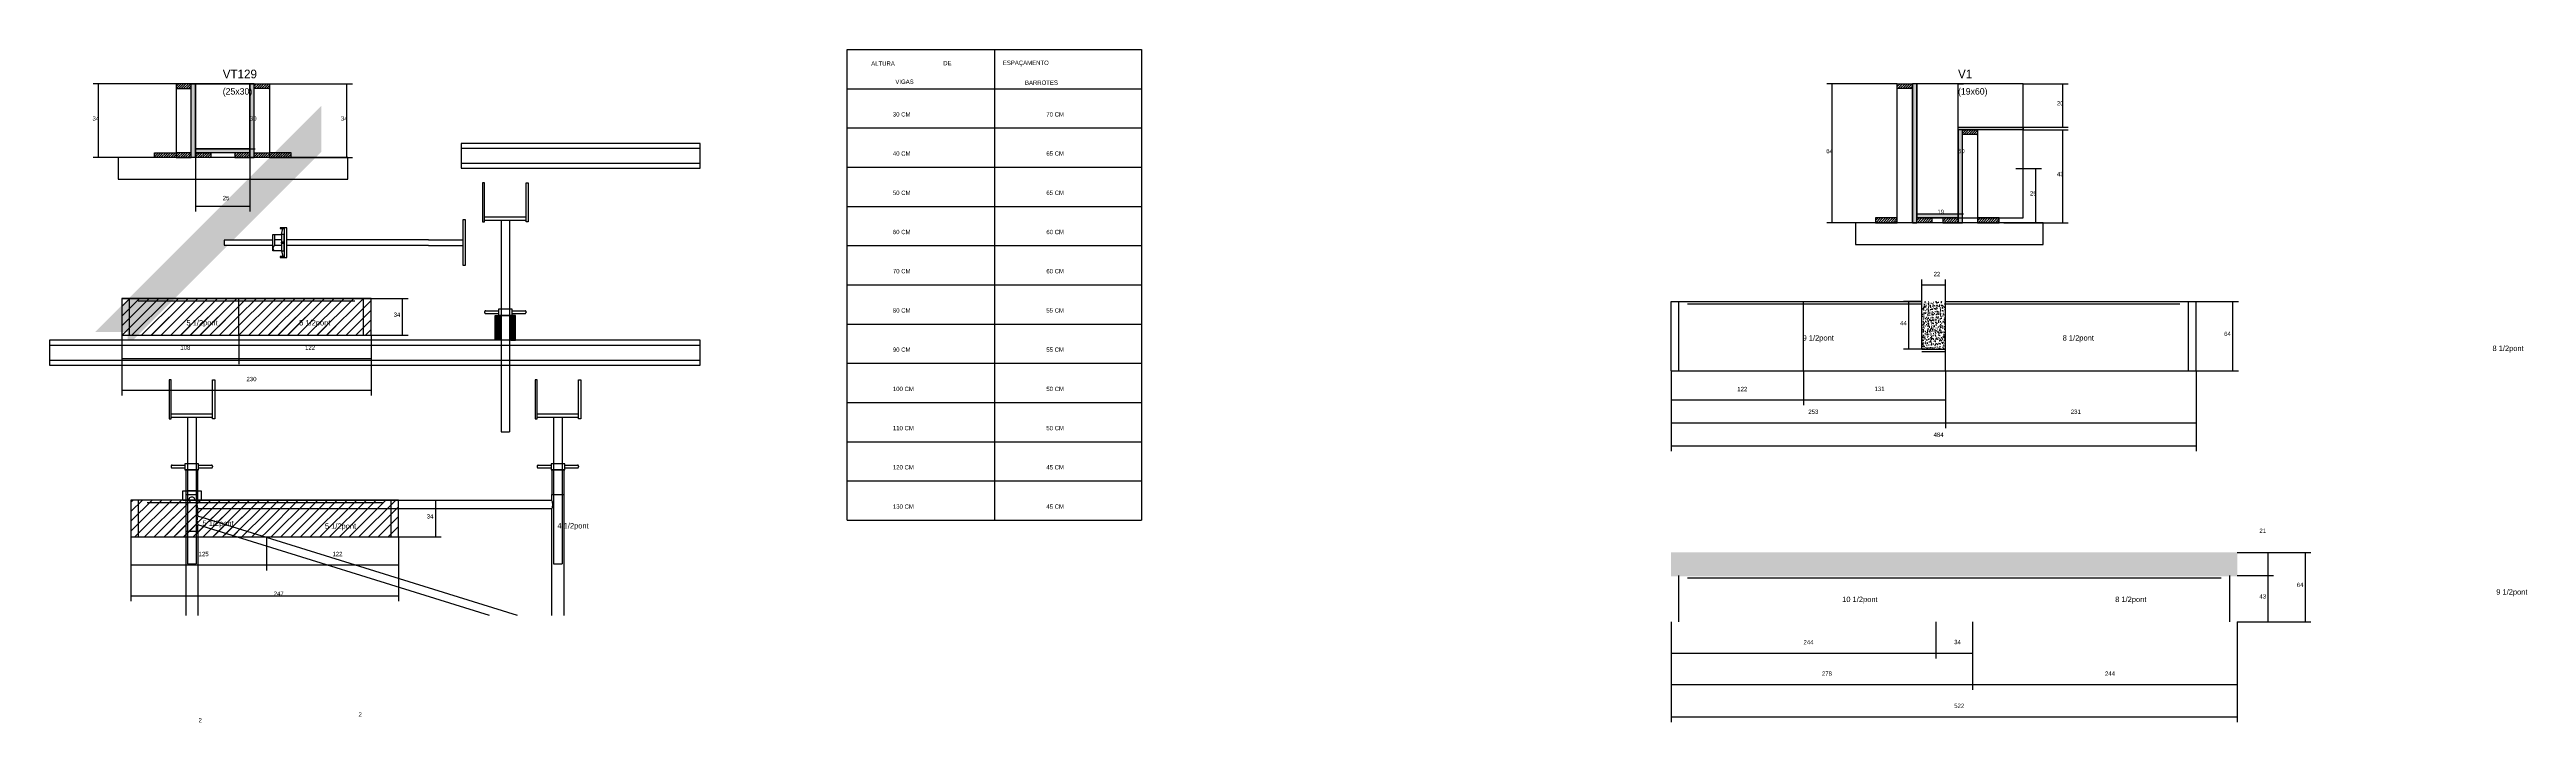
# Model space of a CAD drawing. Header units: metres. Extents: x -2848 to 21926, y -45195 to 1016.
# Drawn here: x 15840 to 18124, y -20389 to -19768 of the extents above; entities that cross this region are included whole.
import ezdxf

# ---------------------------------------------------------------- set-up
doc = ezdxf.new("R2010")
doc.units = ezdxf.units.M
for name, color, linetype in [('BARRA DE ANCORAGEM', 7, 'Continuous'), ('CONCRETO', 251, 'Continuous'), ('COTA', 4, 'Continuous'), ('Cota Seção (2x)', 4, 'Continuous'), ('Demarcação 2', 254, 'Continuous'), ('Escoras', 2, 'Continuous'), ('Forcador', 251, 'Continuous'), ('GARFOS', 7, 'Continuous'), ('Hachura', 253, 'Continuous'), ('Madeira', 126, 'Continuous'), ('NOMENCLATURA', 7, 'Continuous'), ('Painéis', 200, 'Continuous'), ('Perfil Metálico', 251, 'Continuous'), ('SARR_2.2x7', 40, 'Continuous'), ('Texto Seção', 7, 'Continuous')]:
    doc.layers.add(name, color=color, linetype=linetype)

msp = doc.modelspace()

# ---------------------------------------------------------------- hatches: boundary and pattern name
at = {"layer": 'COTA'}
h = msp.add_hatch(dxfattribs=at)
h.set_pattern_fill('AR-CONC', scale=0.03)
h.paths.add_polyline_path([(17566.5, -20044.5), (17588.5, -20044.5), (17588.5, -20000.5), (17566.5, -20000.5)])
h = msp.add_hatch(dxfattribs=at)
h.set_pattern_fill('AR-CONC', scale=0.03)
h.paths.add_polyline_path([(17335.5, -20231.8), (17335.5, -20253.8), (17857.5, -20253.8), (17857.5, -20231.8)])
at = {"layer": 'Demarcação 2'}
h = msp.add_hatch(color=8, dxfattribs=at)
h.dxf.hatch_style = 1
h.paths.add_polyline_path([(16090.8, -19862.8), (16090.8, -19820.4), (15882.3, -20028.8), (15912.4, -20028.8), (15912.4, -20036.4), (15917.2, -20036.4), (16005, -19948.6), (16001.3, -19948.6), (16001.3, -19944.1), (16009.4, -19944.1)])
at = {"layer": 'Hachura'}
h = msp.add_hatch(dxfattribs=at)
h.set_pattern_fill('ANSI31', scale=0.5)
h.paths.add_polyline_path([(15971, -19804.4), (15971, -19800), (15971, -19800), (15957, -19800), (15957, -19800), (15957, -19804.4), (15957, -19804.4), (15971, -19804.4)])
h = msp.add_hatch(color=8, dxfattribs=at)
h.dxf.hatch_style = 1
h.paths.add_polyline_path([(15971, -19800), (15975, -19800), (15975, -19800), (15975, -19868), (15975, -19868), (15971, -19868), (15971, -19868), (15971, -19800)])
h = msp.add_hatch(color=8, dxfattribs=at)
h.dxf.hatch_style = 1
h.paths.add_polyline_path([(16029, -19800), (16025, -19800), (16025, -19800), (16025, -19868), (16025, -19868), (16029, -19868), (16029, -19868), (16029, -19800)])
h = msp.add_hatch(dxfattribs=at)
h.set_pattern_fill('ANSI31', scale=0.5)
h.paths.add_polyline_path([(16029, -19804.4), (16029, -19800), (16029, -19800), (16043, -19800), (16043, -19800), (16043, -19804.4), (16043, -19804.4), (16029, -19804.4)])
h = msp.add_hatch(dxfattribs=at)
h.set_pattern_fill('ANSI31', scale=0.5)
h.paths.add_polyline_path([(17544, -19804.4), (17544, -19800), (17544, -19800), (17558, -19800), (17558, -19800), (17558, -19804.4), (17558, -19804.4), (17544, -19804.4)])
h = msp.add_hatch(color=8, dxfattribs=at)
h.dxf.hatch_style = 1
h.paths.add_polyline_path([(17562, -19800), (17558, -19800), (17558, -19800), (17558, -19928), (17558, -19928), (17562, -19928), (17562, -19928), (17562, -19800)])
h = msp.add_hatch(color=8, dxfattribs=at)
h.dxf.hatch_style = 1
h.paths.add_polyline_path([(17600, -19842.4), (17600, -19840), (17600, -19840), (17660, -19840), (17660, -19840), (17660, -19842.4), (17660, -19842.4), (17600, -19842.4)])
h = msp.add_hatch(color=8, dxfattribs=at)
h.dxf.hatch_style = 1
h.paths.add_polyline_path([(17604, -19842.4), (17600, -19842.4), (17600, -19842.4), (17600, -19928), (17600, -19928), (17604, -19928), (17604, -19928), (17604, -19842.4)])
h = msp.add_hatch(dxfattribs=at)
h.set_pattern_fill('ANSI31', scale=0.5)
h.paths.add_polyline_path([(17604, -19846.8), (17604, -19842.4), (17604, -19842.4), (17618, -19842.4), (17618, -19842.4), (17618, -19846.8), (17618, -19846.8), (17604, -19846.8)])
h = msp.add_hatch(dxfattribs=at)
h.set_pattern_fill('ANSI31', scale=0.5)
h.paths.add_polyline_path([(15937, -19868), (15937, -19863.6), (15937, -19863.6), (15957, -19863.6), (15957, -19863.6), (15957, -19868), (15957, -19868), (15937, -19868)])
h = msp.add_hatch(dxfattribs=at)
h.set_pattern_fill('ANSI31', scale=0.5)
h.paths.add_polyline_path([(15971, -19868), (15971, -19863.6), (15971, -19863.6), (15957, -19863.6), (15957, -19863.6), (15957, -19868), (15957, -19868), (15971, -19868)])
h = msp.add_hatch(color=8, dxfattribs=at)
h.dxf.hatch_style = 1
h.paths.add_polyline_path([(15975, -19863.6), (15975, -19860), (15975, -19860), (16025, -19860), (16025, -19860), (16025, -19863.6), (16025, -19863.6), (15975, -19863.6)])
h = msp.add_hatch(dxfattribs=at)
h.set_pattern_fill('ANSI31', scale=0.5)
h.paths.add_polyline_path([(15975, -19868), (15975, -19863.6), (15975, -19863.6), (15989, -19863.6), (15989, -19863.6), (15989, -19868), (15989, -19868), (15975, -19868)])
h = msp.add_hatch(dxfattribs=at)
h.set_pattern_fill('ANSI31', scale=0.5)
h.paths.add_polyline_path([(16025, -19868), (16025, -19863.6), (16025, -19863.6), (16011, -19863.6), (16011, -19863.6), (16011, -19868), (16011, -19868), (16025, -19868)])
h = msp.add_hatch(dxfattribs=at)
h.set_pattern_fill('ANSI31', scale=0.5)
h.paths.add_polyline_path([(16029, -19868), (16029, -19863.6), (16029, -19863.6), (16043, -19863.6), (16043, -19863.6), (16043, -19868), (16043, -19868), (16029, -19868)])
h = msp.add_hatch(dxfattribs=at)
h.set_pattern_fill('ANSI31', scale=0.5)
h.paths.add_polyline_path([(16063, -19868), (16063, -19863.6), (16063, -19863.6), (16043, -19863.6), (16043, -19863.6), (16043, -19868), (16043, -19868), (16063, -19868)])
h = msp.add_hatch(dxfattribs=at)
h.set_pattern_fill('ANSI31', scale=0.5)
h.paths.add_polyline_path([(17544, -19928), (17544, -19923.6), (17544, -19923.6), (17524, -19923.6), (17524, -19923.6), (17524, -19928), (17524, -19928), (17544, -19928)])
h = msp.add_hatch(color=8, dxfattribs=at)
h.dxf.hatch_style = 1
h.paths.add_polyline_path([(17562, -19923.6), (17562, -19920), (17562, -19920), (17600, -19920), (17600, -19920), (17600, -19923.6), (17600, -19923.6), (17562, -19923.6)])
h = msp.add_hatch(dxfattribs=at)
h.set_pattern_fill('ANSI31', scale=0.5)
h.paths.add_polyline_path([(17562, -19928), (17562, -19923.6), (17562, -19923.6), (17576, -19923.6), (17576, -19923.6), (17576, -19928), (17576, -19928), (17562, -19928)])
h = msp.add_hatch(dxfattribs=at)
h.set_pattern_fill('ANSI31', scale=0.5)
h.paths.add_polyline_path([(17600, -19928), (17600, -19923.6), (17600, -19923.6), (17586, -19923.6), (17586, -19923.6), (17586, -19928), (17586, -19928), (17600, -19928)])
h = msp.add_hatch(dxfattribs=at)
h.set_pattern_fill('ANSI31', scale=0.5)
h.paths.add_polyline_path([(17638, -19928), (17638, -19923.6), (17638, -19923.6), (17618, -19923.6), (17618, -19923.6), (17618, -19928), (17618, -19928), (17638, -19928)])
h = msp.add_hatch(dxfattribs=at)
h.set_pattern_fill('ANSI31', scale=2)
h.paths.add_polyline_path([(16014.9, -20031.8), (16014.9, -19997.8), (15906.9, -19997.8), (15906.9, -20031.8)])
h = msp.add_hatch(dxfattribs=at)
h.set_pattern_fill('ANSI31', scale=2)
h.paths.add_polyline_path([(16136.9, -19997.8), (16014.9, -19997.8), (16014.9, -20031.8), (16136.9, -20031.8)])
h = msp.add_hatch(dxfattribs=at)
h.set_pattern_fill('ANSI31', scale=2)
h.paths.add_polyline_path([(15930.2, -20030.7), (15997.8, -20030.7), (15997.8, -20030.7), (16003.3, -20014.8), (16003.3, -20014.8), (15935.7, -20014.8), (15935.7, -20014.8), (15930.2, -20030.7)])
h = msp.add_hatch(dxfattribs=at)
h.set_pattern_fill('ANSI31', scale=2)
h.paths.add_polyline_path([(16034.1, -20030.7), (16101.7, -20030.7), (16101.7, -20030.7), (16107.2, -20014.8), (16107.2, -20014.8), (16039.6, -20014.8), (16039.6, -20014.8), (16034.1, -20030.7)])
h = msp.add_hatch(dxfattribs=at)
h.set_pattern_fill('ANSI31', scale=2)
h.paths.add_polyline_path([(16040.2, -20183.6), (15915.4, -20183.6), (15915.4, -20217.6), (16040.2, -20217.6)])
h = msp.add_hatch(dxfattribs=at)
h.set_pattern_fill('ANSI31', scale=2)
h.paths.add_polyline_path([(16162.2, -20183.6), (16040.2, -20183.6), (16040.2, -20217.6), (16162.2, -20217.6)])
h = msp.add_hatch(dxfattribs=at)
h.set_pattern_fill('ANSI31', scale=2)
h.paths.add_polyline_path([(15944.9, -20215.5), (16012.6, -20215.5), (16012.6, -20215.5), (16018.1, -20199.5), (16018.1, -20199.5), (15950.4, -20199.5), (15950.4, -20199.5), (15944.9, -20215.5)])
at = {"layer": 'Perfil Metálico'}
h = msp.add_hatch(color=8, dxfattribs=at)
h.dxf.hatch_style = 1
h.paths.add_polyline_path([(16251.1, -20036.4), (16255.6, -20036.4), (16255.6, -20013.6), (16251.1, -20013.6)])
h = msp.add_hatch(color=8, dxfattribs=at)
h.dxf.hatch_style = 1
h.paths.add_polyline_path([(16265.5, -20036.4), (16270, -20036.4), (16270, -20013.6), (16265.5, -20013.6)])

# ---------------------------------------------------------------- linework, layer by layer
at = {"layer": 'BARRA DE ANCORAGEM'}
for p, q in [((16054.2, -19938.8), (16055.4, -19933.5)), ((16056.5, -19932.7), (16056.5, -19960)), ((16046.4, -19950.9), (16046.3, -19951.4)), ((16046.3, -19951.4), (16046.4, -19952)), ((16046.5, -19950.4), (16046.4, -19950.9)), ((16046.4, -19952), (16046.5, -19952.5)), ((16046.8, -19949.9), (16046.5, -19950.4)), ((16046.5, -19952.5), (16046.8, -19952.9)), ((16047.2, -19949.5), (16046.8, -19949.9)), ((16046.8, -19952.9), (16047.2, -19953.3)), ((16047.6, -19949.2), (16047.2, -19949.5)), ((16047.2, -19953.3), (16047.6, -19953.6)), ((16048.1, -19949), (16047.6, -19949.2)), ((16047.6, -19953.6), (16048.1, -19953.9)), ((16054.2, -19953.9), (16055.4, -19959.2)), ((16090.8, -19943.7), (16059.2, -19943.7)), ((16090.8, -19949), (16059.2, -19949)), ((16189.8, -19943.7), (16090.8, -19943.7)), ((16189.8, -19949), (16090.8, -19949)), ((16189.8, -19943.7), (16221.3, -19943.7)), ((16189.8, -19949), (16221.3, -19949))]:
    msp.add_line(p, q, dxfattribs=at)
for points in [[(16056.5, -19932.7), (16053, -19932.7), (16053, -19933.5), (16056.5, -19933.5)], [(16059.2, -19960), (16059.2, -19932.7), (16056.5, -19932.7), (16056.5, -19960)], [(16223.7, -19967.2), (16223.7, -19925.5), (16221.3, -19925.5), (16221.3, -19967.2)], [(16046.3, -19944.1), (16001.3, -19944.1), (16001.3, -19948.6), (16046.3, -19948.6)], [(16056.5, -19959.2), (16053, -19959.2), (16053, -19960), (16056.5, -19960)], [(16056.5, -19938.8), (16054.2, -19938.8), (16054.2, -19953.9), (16056.5, -19953.9)]]:
    msp.add_lwpolyline(points, close=True, dxfattribs=at)
for points in [[(16054.2, -19953.9), (16046.3, -19953.9), (16046.3, -19938.8), (16054.2, -19938.8)], [(16054.2, -19943.7), (16048.1, -19943.7), (16048.1, -19938.8)], [(16054.2, -19949), (16048.1, -19949), (16048.1, -19943.7)], [(16054.2, -19946.8), (16056.5, -19946.8), (16056.5, -19945.9), (16054.2, -19945.9), (16054.2, -19946.8), (16054.2, -19945.9)]]:
    msp.add_lwpolyline(points, dxfattribs=at)
at = {"layer": 'CONCRETO'}
for points in [[(15975, -19800), (15975, -19800), (15975, -19800), (15975, -19800), (16025, -19800), (16025, -19800), (16025, -19800), (16025, -19860), (15975, -19860), (15975, -19800)], [(15975, -19860), (16025, -19860), (16025, -19800), (15975, -19800)], [(17600, -19840), (17660, -19840), (17660, -19800), (17600, -19800), (17600, -19800), (17562, -19800), (17562, -19923.6), (17562, -19923.6), (17562, -19920), (17600, -19920)], [(17562, -19923.6), (17660, -19923.6), (17660, -19800), (17562, -19800)]]:
    msp.add_lwpolyline(points, close=True, dxfattribs=at)
at = {"layer": 'COTA'}
for p, q in [((15975, -19800), (15880.4, -19800)), ((15885.4, -19868), (15885.4, -19800)), ((16043, -19800), (16119.5, -19800)), ((16114.5, -19868), (16114.5, -19800)), ((17544, -19800), (17479, -19800)), ((17484, -19928), (17484, -19800)), ((17660, -19800), (17701.7, -19800)), ((17696.7, -19840), (17696.7, -19800)), ((17660, -19840), (17701.7, -19840)), ((17660, -19842.4), (17701.7, -19842.4)), ((17696.7, -19928), (17696.7, -19842.4)), ((15937, -19868), (15880.4, -19868)), ((15975, -19863.6), (15975, -19917.8)), ((16025, -19863.6), (16025, -19917.8)), ((16063, -19868), (16119.5, -19868)), ((17653.3, -19878), (17676.9, -19878)), ((17671.9, -19928), (17671.9, -19878)), ((15975, -19912.8), (16025, -19912.8)), ((17544, -19928), (17479, -19928)), ((17642.4, -19928), (17701.7, -19928)), ((17653.3, -19928), (17676.9, -19928)), ((17566.5, -20000.5), (17566.5, -19980.3)), ((17588.5, -20000.5), (17588.5, -19980.3)), ((16136.9, -19997.8), (16170.9, -19997.8)), ((16165.9, -20031.8), (16165.9, -19997.8)), ((17566.5, -20000.5), (17549.6, -20000.5)), ((17554.6, -20044.5), (17554.6, -20000.5)), ((17566.5, -19985.3), (17588.5, -19985.3)), ((17819.5, -20000.5), (17858.5, -20000.5)), ((17853.5, -20064.5), (17853.5, -20000.5)), ((15906.9, -20031.8), (15906.9, -20087.3)), ((15906.9, -20031.8), (15906.9, -20058.3)), ((16014.9, -20031.8), (16014.9, -20058.3)), ((16014.9, -20031.8), (16014.9, -20058.3)), ((16136.9, -20031.8), (16170.9, -20031.8)), ((16136.9, -20031.8), (16136.9, -20087.3)), ((16136.9, -20031.8), (16136.9, -20058.3)), ((17566.5, -20044.5), (17549.6, -20044.5)), ((15906.9, -20053.3), (16014.9, -20053.3)), ((16014.9, -20053.3), (16136.9, -20053.3)), ((17335.5, -20064.5), (17335.5, -20096.3)), ((17335.5, -20064.5), (17335.5, -20138.5)), ((17335.5, -20064.5), (17335.5, -20117.4)), ((17457.5, -20064.5), (17457.5, -20096.3)), ((17457.5, -20064.5), (17457.5, -20096.3)), ((17588.5, -20064.5), (17588.5, -20096.3)), ((17588.5, -20064.5), (17588.5, -20117.4)), ((17588.5, -20064.5), (17588.5, -20117.4)), ((17819.5, -20064.5), (17819.5, -20117.4)), ((17819.5, -20064.5), (17858.5, -20064.5)), ((17819.5, -20064.5), (17819.5, -20138.5)), ((15906.9, -20082.3), (16136.9, -20082.3)), ((17335.5, -20091.3), (17457.5, -20091.3)), ((17457.5, -20091.3), (17588.5, -20091.3)), ((17335.5, -20112.4), (17588.5, -20112.4)), ((17588.5, -20112.4), (17819.5, -20112.4)), ((17335.5, -20133.5), (17819.5, -20133.5)), ((16162.2, -20183.6), (16201.4, -20183.6)), ((16196.4, -20217.6), (16196.4, -20183.6)), ((15915.4, -20217.6), (15915.4, -20276.9)), ((15915.4, -20217.6), (15915.4, -20248.4)), ((16040.2, -20217.6), (16040.2, -20248.4)), ((16040.2, -20217.6), (16040.2, -20248.4)), ((16162.2, -20217.6), (16201.4, -20217.6)), ((16162.2, -20217.6), (16162.2, -20276.9)), ((16162.2, -20217.6), (16162.2, -20248.4)), ((17857.5, -20231.8), (17891, -20231.8)), ((17857.5, -20231.8), (17925.4, -20231.8)), ((17886, -20253), (17886, -20231.8)), ((17920.4, -20295.8), (17920.4, -20231.8)), ((15915.4, -20243.4), (16040.2, -20243.4)), ((16040.2, -20243.4), (16162.2, -20243.4)), ((17857.5, -20253), (17891, -20253)), ((17857.5, -20253), (17891, -20253)), ((17886, -20295.8), (17886, -20253)), ((15915.4, -20271.9), (16162.2, -20271.9)), ((17335.5, -20295.8), (17335.5, -20358.6)), ((17335.5, -20295.8), (17335.5, -20329.6)), ((17335.5, -20295.8), (17335.5, -20388.3)), ((17579.5, -20295.8), (17579.5, -20329.6)), ((17579.5, -20295.8), (17579.5, -20329.6)), ((17613.5, -20295.8), (17613.5, -20358.6)), ((17613.5, -20295.8), (17613.5, -20358.6)), ((17613.5, -20295.8), (17613.5, -20329.6)), ((17857.5, -20295.8), (17857.5, -20358.6)), ((17857.5, -20295.8), (17891, -20295.8)), ((17857.5, -20295.8), (17925.4, -20295.8)), ((17857.5, -20295.8), (17857.5, -20388.3)), ((17335.5, -20324.6), (17579.5, -20324.6)), ((17579.5, -20324.6), (17613.5, -20324.6)), ((17335.5, -20353.6), (17613.5, -20353.6)), ((17613.5, -20353.6), (17857.5, -20353.6)), ((17335.5, -20383.3), (17857.5, -20383.3))]:
    msp.add_line(p, q, dxfattribs=at)
at = {"layer": 'Cota Seção (2x)'}
for p, q in [((16025, -19860), (16025, -19800)), ((16025, -19800), (16030, -19800)), ((17600, -19920), (17600, -19800)), ((17600, -19800), (17605, -19800)), ((16025, -19860), (16030, -19860)), ((17562, -19928), (17562, -19915)), ((17600, -19928), (17600, -19915)), ((17562, -19920), (17600, -19920)), ((17600, -19920), (17605, -19920))]:
    msp.add_line(p, q, dxfattribs=at)
at = {"layer": 'Escoras'}
for p, q in [((16266.2, -20013.6), (16254.9, -20013.6)), ((15965.9, -20155.9), (15965.9, -20290)), ((15977.1, -20155.9), (15965.9, -20155.9)), ((15977.1, -20178.4), (15977.1, -20155.9)), ((16314.6, -20155.9), (16303.4, -20155.9)), ((16303.4, -20155.9), (16303.4, -20178.4)), ((16314.6, -20155.9), (16314.6, -20290)), ((15963.1, -20175), (15980, -20175)), ((15963.1, -20183.8), (15963.1, -20175)), ((15963.1, -20183.8), (15968.6, -20183.8)), ((15965.9, -20178.4), (15977.1, -20178.4)), ((15975.5, -20175), (15967.6, -20175)), ((15975.5, -20184.1), (15967.6, -20184.1)), ((15968.7, -20183), (15968.6, -20183.8)), ((15969, -20182.3), (15968.7, -20183)), ((15969.4, -20181.7), (15969, -20182.3)), ((15970.1, -20181.3), (15969.4, -20181.7)), ((15970.8, -20181), (15970.1, -20181.3)), ((15971.5, -20180.9), (15970.8, -20181)), ((15972.3, -20181), (15971.5, -20180.9)), ((15973, -20181.3), (15972.3, -20181)), ((15973.6, -20181.7), (15973, -20181.3)), ((15974.1, -20182.3), (15973.6, -20181.7)), ((15974.3, -20183), (15974.1, -20182.3)), ((15974.4, -20183.8), (15974.3, -20183)), ((15974.4, -20183.8), (15980, -20183.8)), ((15976.3, -20187.2), (15976.2, -20187.9)), ((15976.2, -20187.9), (15976.3, -20188.5)), ((15976.5, -20185.9), (15976.3, -20186.5)), ((15976.3, -20186.5), (15976.3, -20187.2)), ((15976.3, -20188.5), (15976.3, -20189.2)), ((15976.6, -20185.2), (15976.5, -20185.9)), ((15976.9, -20184.6), (15976.6, -20185.2)), ((15977.1, -20184), (15976.9, -20184.6)), ((15977.1, -20184), (15977.1, -20178.4)), ((16303.4, -20184), (15977.1, -20184)), ((15980, -20175), (15980, -20183.8)), ((16303.4, -20178.4), (16314.6, -20178.4)), ((16303.4, -20184), (16303.4, -20178.4)), ((16303.7, -20184.6), (16303.4, -20184)), ((16303.9, -20185.2), (16303.7, -20184.6)), ((16304.1, -20185.9), (16303.9, -20185.2)), ((16304.2, -20186.5), (16304.1, -20185.9)), ((16304.3, -20187.2), (16304.2, -20186.5)), ((16304.2, -20189.2), (16304.3, -20188.5)), ((16304.3, -20187.9), (16304.3, -20187.2)), ((16304.3, -20188.5), (16304.3, -20187.9)), ((15976.3, -20201.6), (15976.2, -20202.3)), ((15976.2, -20202.3), (15976.3, -20203)), ((15976.3, -20189.2), (15976.5, -20189.8)), ((15976.5, -20200.1), (15976.3, -20200.8)), ((15976.3, -20200.8), (15976.3, -20201.6)), ((15976.3, -20203), (15976.3, -20203.7)), ((15976.3, -20203.7), (15976.5, -20204.5)), ((15976.5, -20189.8), (15976.6, -20190.5)), ((15976.6, -20199.4), (15976.5, -20200.1)), ((15976.5, -20204.5), (15976.6, -20205.2)), ((15976.6, -20190.5), (15976.9, -20191.1)), ((15976.9, -20198.7), (15976.6, -20199.4)), ((15976.6, -20205.2), (15976.9, -20205.9)), ((15976.9, -20191.1), (15977.1, -20191.7)), ((15977.1, -20198), (15976.9, -20198.7)), ((15976.9, -20205.9), (15977.1, -20206.5)), ((16303.4, -20191.7), (15977.1, -20191.7)), ((15977.1, -20198), (15977.1, -20191.7)), ((16271.9, -20290), (15977.1, -20198.5)), ((16246.1, -20290), (15977.1, -20206.5)), ((15977.1, -20212.2), (15977.1, -20206.5)), ((16303.4, -20191.7), (16303.7, -20191.1)), ((16303.4, -20290), (16303.4, -20191.7)), ((16303.7, -20191.1), (16303.9, -20190.5)), ((16303.9, -20190.5), (16304.1, -20189.8)), ((16304.1, -20189.8), (16304.2, -20189.2)), ((15965.9, -20212.2), (15977.1, -20212.2)), ((15977.1, -20212.2), (15977.1, -20290))]:
    msp.add_line(p, q, dxfattribs=at)
at = {"layer": 'Forcador'}
for p, q in [((16241.4, -19922.7), (16279.7, -19922.7)), ((16241.4, -19925.8), (16279.7, -19925.8)), ((16256.6, -19925.8), (16256.6, -20036.4)), ((16264.5, -19925.8), (16264.5, -20036.4)), ((16241.5, -20009.9), (16241.4, -20010)), ((16241.4, -20010), (16241.4, -20010.2)), ((16241.4, -20010.2), (16241.4, -20010.6)), ((16241.4, -20010.6), (16241.4, -20010.8)), ((16241.4, -20010.8), (16241.5, -20010.9)), ((16241.6, -20009.7), (16241.5, -20009.8)), ((16241.5, -20009.8), (16241.5, -20009.9)), ((16241.5, -20010.9), (16241.5, -20011)), ((16241.5, -20011), (16241.6, -20011.1)), ((16241.7, -20009.5), (16241.6, -20009.6)), ((16241.6, -20009.6), (16241.6, -20009.7)), ((16241.6, -20011.1), (16241.6, -20011.2)), ((16241.6, -20011.2), (16241.7, -20011.3)), ((16241.8, -20009.4), (16241.7, -20009.5)), ((16241.7, -20011.3), (16241.8, -20011.4)), ((16241.9, -20009.3), (16241.8, -20009.4)), ((16241.8, -20011.4), (16241.9, -20011.5)), ((16242.1, -20009.2), (16241.9, -20009.3)), ((16241.9, -20011.5), (16242.1, -20011.6)), ((16242.2, -20009.2), (16242.1, -20009.2)), ((16242.1, -20011.6), (16242.2, -20011.6)), ((16242.3, -20009.2), (16242.2, -20009.2)), ((16242.2, -20011.6), (16242.3, -20011.6)), ((16242.5, -20009.2), (16242.3, -20009.2)), ((16242.3, -20011.6), (16242.5, -20011.6)), ((16242.5, -20009.2), (16254.3, -20009.2)), ((16242.5, -20011.6), (16254.3, -20011.6)), ((16266.9, -20009.2), (16278.7, -20009.2)), ((16266.9, -20011.6), (16278.7, -20011.6)), ((16278.8, -20009.2), (16278.7, -20009.2)), ((16278.7, -20011.6), (16278.8, -20011.6)), ((16278.9, -20009.2), (16278.8, -20009.2)), ((16278.8, -20011.6), (16278.9, -20011.6)), ((16279.1, -20009.2), (16278.9, -20009.2)), ((16278.9, -20011.6), (16279.1, -20011.6)), ((16279.2, -20009.3), (16279.1, -20009.2)), ((16279.1, -20011.6), (16279.2, -20011.5)), ((16279.3, -20009.4), (16279.2, -20009.3)), ((16279.2, -20011.5), (16279.3, -20011.4)), ((16279.4, -20009.5), (16279.3, -20009.4)), ((16279.3, -20011.4), (16279.4, -20011.3)), ((16279.5, -20009.6), (16279.4, -20009.5)), ((16279.4, -20011.3), (16279.5, -20011.2)), ((16279.6, -20009.7), (16279.5, -20009.6)), ((16279.5, -20011.2), (16279.6, -20011.1)), ((16279.6, -20009.8), (16279.6, -20009.7)), ((16279.7, -20009.9), (16279.6, -20009.8)), ((16279.6, -20011), (16279.7, -20010.9)), ((16279.6, -20011.1), (16279.6, -20011)), ((16279.7, -20010), (16279.7, -20009.9)), ((16279.7, -20010.2), (16279.7, -20010)), ((16279.7, -20010.2), (16279.7, -20010.6)), ((16279.7, -20010.8), (16279.7, -20010.6)), ((16279.7, -20010.9), (16279.7, -20010.8)), ((16256.6, -20036.4), (16256.6, -20059.2)), ((16264.5, -20036.4), (16264.5, -20059.2)), ((16256.6, -20059.2), (16256.6, -20120.8)), ((16264.5, -20059.2), (16264.5, -20120.8)), ((15952.4, -20104.2), (15990.6, -20104.2)), ((15952.4, -20107.3), (15990.6, -20107.3)), ((15967.6, -20107.3), (15967.6, -20242.3)), ((15975.5, -20107.3), (15975.5, -20242.3)), ((16289.9, -20104.2), (16328.1, -20104.2)), ((16289.9, -20107.3), (16328.1, -20107.3)), ((16305.1, -20107.3), (16305.1, -20242.3)), ((16313, -20107.3), (16313, -20242.3)), ((16256.6, -20120.8), (16264.5, -20120.8)), ((15952.5, -20152.1), (15952.4, -20152.3)), ((15952.4, -20152.3), (15952.4, -20152.4)), ((15952.4, -20152.4), (15952.4, -20152.5)), ((15952.4, -20152.5), (15952.4, -20153)), ((15952.4, -20153), (15952.4, -20153.1)), ((15952.4, -20153.1), (15952.4, -20153.2)), ((15952.4, -20153.2), (15952.5, -20153.4)), ((15952.6, -20151.9), (15952.5, -20152)), ((15952.5, -20152), (15952.5, -20152.1)), ((15952.5, -20153.4), (15952.5, -20153.5)), ((15952.5, -20153.5), (15952.6, -20153.6)), ((15952.7, -20151.8), (15952.6, -20151.9)), ((15952.6, -20153.6), (15952.7, -20153.7)), ((15952.8, -20151.7), (15952.7, -20151.8)), ((15952.7, -20153.7), (15952.8, -20153.8)), ((15952.9, -20151.6), (15952.8, -20151.7)), ((15952.8, -20153.8), (15952.9, -20153.9)), ((15953, -20151.6), (15952.9, -20151.6)), ((15952.9, -20153.9), (15953, -20153.9)), ((15953.1, -20151.5), (15953, -20151.6)), ((15953, -20153.9), (15953.1, -20154)), ((15953.3, -20151.5), (15953.1, -20151.5)), ((15953.1, -20154), (15953.3, -20154)), ((15953.4, -20151.5), (15953.3, -20151.5)), ((15953.3, -20154), (15953.4, -20154)), ((15953.4, -20151.5), (15965.2, -20151.5)), ((15953.4, -20154), (15965.2, -20154)), ((15977.8, -20151.5), (15989.6, -20151.5)), ((15977.8, -20154), (15989.6, -20154)), ((15989.8, -20151.5), (15989.6, -20151.5)), ((15989.6, -20154), (15989.8, -20154)), ((15989.9, -20151.5), (15989.8, -20151.5)), ((15989.8, -20154), (15989.9, -20154)), ((15990, -20151.6), (15989.9, -20151.5)), ((15989.9, -20154), (15990, -20153.9)), ((15990.1, -20151.6), (15990, -20151.6)), ((15990, -20153.9), (15990.1, -20153.9)), ((15990.2, -20151.7), (15990.1, -20151.6)), ((15990.1, -20153.9), (15990.2, -20153.8)), ((15990.3, -20151.8), (15990.2, -20151.7)), ((15990.2, -20153.8), (15990.3, -20153.7)), ((15990.4, -20151.9), (15990.3, -20151.8)), ((15990.3, -20153.7), (15990.4, -20153.6)), ((15990.5, -20152), (15990.4, -20151.9)), ((15990.4, -20153.6), (15990.5, -20153.5)), ((15990.6, -20152.1), (15990.5, -20152)), ((15990.5, -20153.5), (15990.6, -20153.4)), ((15990.6, -20152.3), (15990.6, -20152.1)), ((15990.6, -20152.4), (15990.6, -20152.3)), ((15990.6, -20152.5), (15990.6, -20152.4)), ((15990.6, -20152.5), (15990.6, -20153)), ((15990.6, -20153.1), (15990.6, -20153)), ((15990.6, -20153.2), (15990.6, -20153.1)), ((15990.6, -20153.4), (15990.6, -20153.2)), ((16290, -20152.1), (16289.9, -20152.3)), ((16289.9, -20152.3), (16289.9, -20152.4)), ((16289.9, -20152.4), (16289.9, -20152.5)), ((16289.9, -20152.5), (16289.9, -20153)), ((16289.9, -20153), (16289.9, -20153.1)), ((16289.9, -20153.1), (16289.9, -20153.2)), ((16289.9, -20153.2), (16290, -20153.4)), ((16290.1, -20151.9), (16290, -20152)), ((16290, -20152), (16290, -20152.1)), ((16290, -20153.4), (16290, -20153.5)), ((16290, -20153.5), (16290.1, -20153.6)), ((16290.2, -20151.8), (16290.1, -20151.9)), ((16290.1, -20153.6), (16290.2, -20153.7)), ((16290.3, -20151.7), (16290.2, -20151.8)), ((16290.2, -20153.7), (16290.3, -20153.8)), ((16290.4, -20151.6), (16290.3, -20151.7)), ((16290.3, -20153.8), (16290.4, -20153.9)), ((16290.5, -20151.6), (16290.4, -20151.6)), ((16290.4, -20153.9), (16290.5, -20153.9)), ((16290.6, -20151.5), (16290.5, -20151.6)), ((16290.5, -20153.9), (16290.6, -20154)), ((16290.8, -20151.5), (16290.6, -20151.5)), ((16290.6, -20154), (16290.8, -20154)), ((16290.9, -20151.5), (16290.8, -20151.5)), ((16290.8, -20154), (16290.9, -20154)), ((16290.9, -20151.5), (16302.7, -20151.5)), ((16290.9, -20154), (16302.7, -20154)), ((16315.3, -20151.5), (16327.1, -20151.5)), ((16315.3, -20154), (16327.1, -20154)), ((16327.3, -20151.5), (16327.1, -20151.5)), ((16327.1, -20154), (16327.3, -20154)), ((16327.4, -20151.5), (16327.3, -20151.5)), ((16327.3, -20154), (16327.4, -20154)), ((16327.5, -20151.6), (16327.4, -20151.5)), ((16327.4, -20154), (16327.5, -20153.9)), ((16327.6, -20151.6), (16327.5, -20151.6)), ((16327.5, -20153.9), (16327.6, -20153.9)), ((16327.7, -20151.7), (16327.6, -20151.6)), ((16327.6, -20153.9), (16327.7, -20153.8)), ((16327.8, -20151.8), (16327.7, -20151.7)), ((16327.7, -20153.8), (16327.8, -20153.7)), ((16327.9, -20151.9), (16327.8, -20151.8)), ((16327.8, -20153.7), (16327.9, -20153.6)), ((16328, -20152), (16327.9, -20151.9)), ((16327.9, -20153.6), (16328, -20153.5)), ((16328.1, -20152.1), (16328, -20152)), ((16328, -20153.5), (16328.1, -20153.4)), ((16328.1, -20152.3), (16328.1, -20152.1)), ((16328.1, -20152.4), (16328.1, -20152.3)), ((16328.1, -20152.5), (16328.1, -20152.4)), ((16328.1, -20152.5), (16328.1, -20153)), ((16328.1, -20153.1), (16328.1, -20153)), ((16328.1, -20153.2), (16328.1, -20153.1)), ((16328.1, -20153.4), (16328.1, -20153.2)), ((15967.6, -20242.3), (15975.5, -20242.3)), ((16305.1, -20242.3), (16313, -20242.3))]:
    msp.add_line(p, q, dxfattribs=at)
for points in [[(16239.5, -19891.2), (16239.5, -19927.2), (16241.4, -19927.2), (16241.4, -19891.2)], [(16281.6, -19891.2), (16281.6, -19927.2), (16279.7, -19927.2), (16279.7, -19891.2)], [(16254.3, -20007.7), (16254.3, -20013.6), (16266.9, -20013.6), (16266.9, -20007.7)], [(15950.5, -20072.7), (15950.5, -20108.7), (15952.4, -20108.7), (15952.4, -20072.7)], [(15992.6, -20072.7), (15992.6, -20108.7), (15990.6, -20108.7), (15990.6, -20072.7)], [(16288, -20072.7), (16288, -20108.7), (16289.9, -20108.7), (16289.9, -20072.7)], [(16330.1, -20072.7), (16330.1, -20108.7), (16328.1, -20108.7), (16328.1, -20072.7)], [(15965.2, -20150.1), (15965.2, -20155.9), (15977.8, -20155.9), (15977.8, -20150.1)], [(16302.7, -20150.1), (16302.7, -20155.9), (16315.3, -20155.9), (16315.3, -20150.1)]]:
    msp.add_lwpolyline(points, close=True, dxfattribs=at)
at = {"layer": 'GARFOS'}
for p, q in [((16575.7, -20202.1), (16575.7, -19768.5)), ((16575.7, -19768.5), (16847.2, -19768.5)), ((16711.5, -19768.5), (16711.5, -20202.1)), ((16847.2, -19768.5), (16847.2, -20202.1)), ((16575.7, -19804.6), (16847.2, -19804.6)), ((16575.7, -19804.6), (16847.2, -19804.6)), ((16575.7, -19840.7), (16847.2, -19840.7)), ((16575.7, -19876.9), (16847.2, -19876.9)), ((16575.7, -19913), (16847.2, -19913)), ((16575.7, -19949.1), (16847.2, -19949.1)), ((16575.7, -19985.3), (16847.2, -19985.3)), ((16575.7, -20021.4), (16847.2, -20021.4)), ((16575.7, -20057.6), (16847.2, -20057.6)), ((16575.7, -20093.7), (16847.2, -20093.7)), ((16575.7, -20129.8), (16847.2, -20129.8)), ((16575.7, -20166), (16847.2, -20166)), ((16575.7, -20202.1), (16847.2, -20202.1))]:
    msp.add_line(p, q, dxfattribs=at)
at = {"layer": 'Madeira'}
for points in [[(15971, -19804.4), (15971, -19800), (15957, -19800), (15957, -19804.4)], [(15971, -19800), (15957, -19800), (15957, -19868), (15971, -19868)], [(16029, -19804.4), (16029, -19800), (16043, -19800), (16043, -19804.4)], [(16029, -19800), (16043, -19800), (16043, -19868), (16029, -19868)], [(17544, -19804.4), (17544, -19800), (17558, -19800), (17558, -19804.4)], [(17544, -19800), (17558, -19800), (17558, -19928), (17544, -19928)], [(17604, -19846.8), (17604, -19842.4), (17618, -19842.4), (17618, -19846.8)], [(17604, -19842.4), (17618, -19842.4), (17618, -19928), (17604, -19928)], [(15903.6, -19888), (16115.2, -19888), (16115.2, -19868), (15903.6, -19868)], [(15937, -19868), (15937, -19863.6), (15957, -19863.6), (15957, -19868)], [(15971, -19868), (15971, -19863.6), (15957, -19863.6), (15957, -19868)], [(15975, -19868), (15975, -19863.6), (15989, -19863.6), (15989, -19868)], [(16025, -19868), (16025, -19863.6), (16011, -19863.6), (16011, -19868)], [(16029, -19868), (16029, -19863.6), (16043, -19863.6), (16043, -19868)], [(16063, -19868), (16063, -19863.6), (16043, -19863.6), (16043, -19868)], [(17505.6, -19948), (17678.6, -19948), (17678.6, -19928), (17505.6, -19928)], [(17544, -19928), (17544, -19923.6), (17524, -19923.6), (17524, -19928)], [(17562, -19928), (17562, -19923.6), (17576, -19923.6), (17576, -19928)], [(17600, -19928), (17600, -19923.6), (17586, -19923.6), (17586, -19928)], [(17638, -19928), (17638, -19923.6), (17618, -19923.6), (17618, -19928)]]:
    msp.add_lwpolyline(points, close=True, dxfattribs=at)
at = {"layer": 'Painéis'}
for p, q in [((15975, -19868), (15975, -19800)), ((16025, -19868), (16025, -19800)), ((17558, -19928), (17558, -19800)), ((17600, -19840), (17660, -19840)), ((17600, -19928), (17600, -19842.4)), ((15975, -19860), (16025, -19860)), ((15975, -19863.6), (15975, -19860)), ((16025, -19863.6), (16025, -19860)), ((17562, -19920), (17600, -19920)), ((17562, -19923.6), (17562, -19920)), ((17600, -19923.6), (17600, -19920)), ((15906.9, -19997.8), (16136.9, -19997.8)), ((16014.9, -20031.8), (16014.9, -19997.8)), ((16136.9, -20031.8), (16136.9, -19997.8)), ((17335.5, -20000.5), (17566.5, -20000.5)), ((17335.5, -20064.5), (17335.5, -20000.5)), ((17457.5, -20064.5), (17457.5, -20000.5)), ((17566.5, -20044.5), (17566.5, -20000.5)), ((17588.5, -20000.5), (17819.5, -20000.5)), ((17588.5, -20064.5), (17588.5, -20000.5)), ((17819.5, -20064.5), (17819.5, -20000.5)), ((15906.9, -20031.8), (16136.9, -20031.8)), ((17566.5, -20044.5), (17588.5, -20044.5)), ((17335.5, -20064.5), (17588.5, -20064.5)), ((17588.5, -20064.5), (17819.5, -20064.5))]:
    msp.add_line(p, q, dxfattribs=at)
for points in [[(15971, -19800), (15975, -19800), (15975, -19868), (15971, -19868)], [(16029, -19800), (16025, -19800), (16025, -19868), (16029, -19868)], [(17562, -19800), (17558, -19800), (17558, -19928), (17562, -19928)], [(17600, -19842.4), (17600, -19840), (17660, -19840), (17660, -19842.4)], [(17604, -19842.4), (17600, -19842.4), (17600, -19928), (17604, -19928)], [(15975, -19863.6), (15975, -19860), (16025, -19860), (16025, -19863.6)], [(17562, -19923.6), (17562, -19920), (17600, -19920), (17600, -19923.6)], [(15906.9, -20031.8), (16136.9, -20031.8), (16136.9, -19997.8), (15906.9, -19997.8)], [(15915.4, -20217.6), (16162.2, -20217.6), (16162.2, -20183.6), (15915.4, -20183.6)]]:
    msp.add_lwpolyline(points, close=True, dxfattribs=at)
at = {"layer": 'Perfil Metálico'}
for p, q in [((16219.8, -19859.4), (16440.3, -19859.4)), ((16219.8, -19873.2), (16440.3, -19873.2)), ((15840.3, -20040.9), (16440.3, -20040.9)), ((15840.3, -20054.7), (16440.3, -20054.7))]:
    msp.add_line(p, q, dxfattribs=at)
for points in [[(16219.8, -19877.7), (16440.3, -19877.7), (16440.3, -19854.9), (16219.8, -19854.9)], [(16255.6, -20036.4), (16251.1, -20036.4), (16251.1, -20013.6), (16255.6, -20013.6)], [(16265.5, -20036.4), (16270, -20036.4), (16270, -20013.6), (16265.5, -20013.6)], [(15840.3, -20059.2), (16440.3, -20059.2), (16440.3, -20036.4), (15840.3, -20036.4)]]:
    msp.add_lwpolyline(points, close=True, dxfattribs=at)
at = {"layer": 'SARR_2.2x7'}
for p, q in [((15913.9, -20031.8), (15913.9, -19997.8)), ((15921.9, -20000), (16014.9, -20000)), ((16014.9, -20000), (16121.9, -20000)), ((16129.9, -20031.8), (16129.9, -19997.8)), ((17342.5, -20064.5), (17342.5, -20000.5)), ((17350.5, -20002.7), (17566.5, -20002.7)), ((17588.5, -20002.9), (17804.5, -20002.9)), ((17812.5, -20064.5), (17812.5, -20000.5)), ((17566.5, -20046.7), (17588.5, -20046.7)), ((15922.4, -20217.6), (15922.4, -20183.6)), ((15930.4, -20185.8), (16040.2, -20185.8)), ((16040.2, -20185.8), (16147.2, -20185.8)), ((16155.2, -20217.6), (16155.2, -20183.6)), ((17342.5, -20295.8), (17342.5, -20253)), ((17350.5, -20255.2), (17613.5, -20255.2)), ((17613.5, -20255.2), (17842.5, -20255.2)), ((17850.5, -20295.8), (17850.5, -20253))]:
    msp.add_line(p, q, dxfattribs=at)

# ---------------------------------------------------------------- texts
at = {"layer": 'COTA'}
for s, p in [('20', (17691.2, -19820)), ('34', (15879.9, -19834)), ('34', (16109, -19834)), ('64', (17478.5, -19864)), ('43', (17691.2, -19885.2)), ('25', (16000, -19907.3)), ('25', (17666.4, -19903)), ('22', (17577.5, -19977.3)), ('34', (16157.6, -20014.8)), ('44', (17546.6, -20022.5)), ('64', (17845.4, -20032.5)), ('108', (15960.9, -20045.2)), ('122', (16075.9, -20045.2)), ('230', (16021.9, -20074.1)), ('122', (17396.5, -20083.3)), ('131', (17523, -20083.1)), ('253', (17462, -20104.2)), ('231', (17704, -20104.2)), ('484', (17577.5, -20125.4)), ('34', (16188.1, -20200.6)), ('21', (17877.9, -20213.9)), ('125', (15977.8, -20235.3)), ('122', (16101.2, -20235.3)), ('247', (16047, -20271.9)), ('43', (17877.9, -20274.4)), ('64', (17912.3, -20263.8)), ('244', (17457.5, -20316.6)), ('34', (17596.5, -20316.4)), ('278', (17474.5, -20345.5)), ('244', (17735.5, -20345.5)), ('522', (17596.5, -20375.2)), ('2', (15977.7, -20388.5)), ('2', (16125.2, -20383.2))]:
    msp.add_text(s, height=4, dxfattribs=at).set_placement(p)
at = {"layer": 'Cota Seção (2x)'}
for s, p in [('30', (16025, -19834)), ('60', (17600, -19864)), ('19', (17581, -19920))]:
    msp.add_text(s, height=4, dxfattribs=at).set_placement(p)
at = {"layer": 'GARFOS'}
for s, p in [('ALTURA   ', (16597.9, -19783.4)), ('VIGAS', (16620.2, -19800.1)), ('DE', (16664.3, -19783)), ('ESPAÇAMENTO', (16719.3, -19782.7)), ('BARROTES', (16739.7, -19801)), ('30 CM', (16617.9, -19830.2)), ('70 CM', (16759.4, -19830.2)), ('40 CM', (16617.9, -19866.3)), ('65 CM', (16759.4, -19866.3)), ('50 CM', (16617.9, -19902.5)), ('65 CM', (16759.4, -19902.5)), ('60 CM', (16617.9, -19938.6)), ('60 CM', (16759.4, -19938.6)), ('70 CM', (16617.9, -19974.7)), ('60 CM', (16759.4, -19974.7)), ('80 CM', (16617.9, -20010.9)), ('55 CM', (16759.4, -20010.9)), ('90 CM', (16617.9, -20047)), ('55 CM', (16759.4, -20047)), ('100 CM', (16617.9, -20083.2)), ('50 CM', (16759.4, -20083.2)), ('110 CM', (16617.9, -20119.3)), ('50 CM', (16759.4, -20119.3)), ('120 CM', (16617.9, -20155.4)), ('45 CM', (16759.4, -20155.4)), ('130 CM', (16617.9, -20191.6)), ('45 CM', (16759.4, -20191.6))]:
    msp.add_text(s, height=4, dxfattribs=at).set_placement(p)
at = {"layer": 'NOMENCLATURA'}
for s, p in [('5 1/2pont', (15966.5, -20022.7)), ('5 1/2pont', (16070.5, -20022.7)), ('9 1/2pont', (17456.7, -20036.7)), ('8 1/2pont', (17696.5, -20036.7)), ('8 1/2pont', (18092.8, -20046.3)), ('5 1/2pont', (15981.3, -20207.5)), ('5 1/2pont', (16094.2, -20210.1)), ('4 1/2pont', (16308.6, -20209.8)), ('10 1/2pont', (17493.2, -20277.6)), ('8 1/2pont', (17744.9, -20277.6)), ('9 1/2pont', (18096.3, -20270.8))]:
    msp.add_text(s, height=5, dxfattribs=at).set_placement(p)
at = {"layer": 'Texto Seção'}
for s, height, p in [('VT129', 8, (16000, -19795)), ('V1', 8, (17600, -19795)), ('(25x30)', 6, (16000, -19810)), ('(19x60)', 6, (17600, -19810))]:
    msp.add_text(s, height=height, dxfattribs=at).set_placement(p)

doc.saveas('drawing.dxf')
